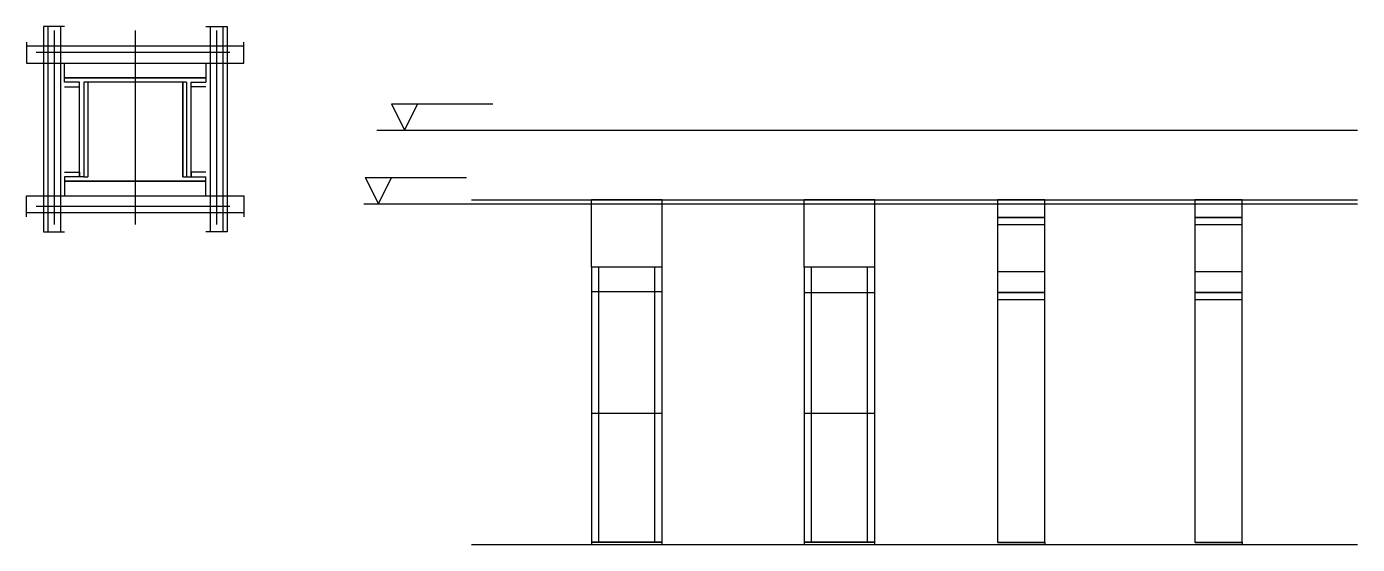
# Model space of a CAD drawing. Header units: metres. Extents: x 14597 to 15858, y 3977 to 4468.
import ezdxf

# ---------------------------------------------------------------- set-up
doc = ezdxf.new("R2010")
doc.units = ezdxf.units.M
for name, color, linetype in [('CHAPA', 7, 'Continuous'), ('COTA', 7, 'Continuous'), ('Hachura', 7, 'Continuous'), ('Madeira', 7, 'Continuous'), ('NIVEL 1° PAV.', 7, 'Continuous'), ('NIVEL 2° PAV.', 7, 'Continuous'), ('Nível', 7, 'Continuous'), ('Painéis', 7, 'Continuous'), ('Perfil Metálico', 7, 'Continuous'), ('SARR_2.2x7', 7, 'Continuous'), ('SARRAFO', 7, 'Continuous')]:
    doc.layers.add(name, color=color, linetype=linetype)

msp = doc.modelspace()

# ---------------------------------------------------------------- linework, layer by layer
at = {"layer": 'CHAPA', "color": 7, "lineweight": 25}
for points in [[(14632.7, 4415.5), (14632.7, 4419.5), (14766.7, 4419.5), (14766.7, 4415.5)], [(14632.7, 4415.5), (14632.7, 4419.5), (14766.7, 4419.5), (14766.7, 4415.5)], [(14654.7, 4415.5), (14651.1, 4415.5), (14651.1, 4325.5), (14654.7, 4325.5)], [(14654.7, 4415.5), (14651.1, 4415.5), (14651.1, 4325.5), (14654.7, 4325.5)], [(14748.3, 4415.5), (14744.7, 4415.5), (14744.7, 4325.5), (14748.3, 4325.5)], [(14748.3, 4415.5), (14744.7, 4415.5), (14744.7, 4325.5), (14748.3, 4325.5)], [(14632.7, 4325.5), (14632.7, 4321.5), (14766.7, 4321.5), (14766.7, 4325.5)], [(14632.7, 4325.5), (14632.7, 4321.5), (14766.7, 4321.5), (14766.7, 4325.5)]]:
    msp.add_lwpolyline(points, dxfattribs=at)
at = {"layer": 'COTA', "color": 7, "lineweight": 25}
for p, q in [((15199.3, 4303.9), (15132.3, 4303.9)), ((15132.3, 4239.9), (15132.3, 4303.9)), ((15199.3, 4239.9), (15199.3, 4303.9)), ((15401, 4303.9), (15334, 4303.9)), ((15334, 4239.9), (15334, 4303.9)), ((15401, 4239.9), (15401, 4303.9))]:
    msp.add_line(p, q, dxfattribs=at)
for points in [[(15562.2, 4286.9), (15562.2, 4303.9), (15517.2, 4303.9), (15517.2, 4286.9)], [(15749.3, 4286.9), (15749.3, 4303.9), (15704.3, 4303.9), (15704.3, 4286.9)]]:
    msp.add_lwpolyline(points, dxfattribs=at)
at = {"layer": 'Hachura', "color": 7, "lineweight": 25}
for p, q in [((14622.7, 4464.3), (14622.7, 4280.5)), ((14699.7, 4464.3), (14699.7, 4280.5)), ((14776.7, 4464.3), (14776.7, 4280.5)), ((14789.5, 4443.5), (14605.7, 4443.5)), ((14789.5, 4297.5), (14605.7, 4297.5))]:
    msp.add_line(p, q, dxfattribs=at)
at = {"layer": 'Madeira', "color": 7, "lineweight": 25}
for points in [[(14766.7, 4433.5), (14766.7, 4419.5), (14632.7, 4419.5), (14632.7, 4433.5)], [(14766.7, 4307.5), (14766.7, 4321.5), (14632.7, 4321.5), (14632.7, 4307.5)]]:
    msp.add_lwpolyline(points, dxfattribs=at)
at = {"layer": 'NIVEL 1° PAV.', "color": 7, "lineweight": 25}
for p, q in [((14942.6, 4394.9), (15038.6, 4394.9)), ((14942.6, 4394.9), (14955.1, 4369.9)), ((14955.1, 4369.9), (14967.6, 4394.9)), ((14928.8, 4369.9), (15858.5, 4369.9))]:
    msp.add_line(p, q, dxfattribs=at)
at = {"layer": 'NIVEL 2° PAV.', "color": 7, "lineweight": 25}
for p, q in [((14917.8, 4324.9), (15013.8, 4324.9)), ((14917.8, 4324.9), (14930.3, 4299.9)), ((14930.3, 4299.9), (14942.8, 4324.9)), ((14916.4, 4299.9), (15858.5, 4299.9))]:
    msp.add_line(p, q, dxfattribs=at)
at = {"layer": 'Nível', "color": 7, "lineweight": 25}
for p, q in [((15018.6, 4303.9), (15858.5, 4303.9)), ((15018.6, 3976.9), (15858.5, 3976.9))]:
    msp.add_line(p, q, dxfattribs=at)
at = {"layer": 'Painéis', "color": 7, "lineweight": 25}
for p, q in [((15517.2, 4286.9), (15517.2, 3978.9)), ((15517.2, 4286.9), (15562.2, 4286.9)), ((15562.2, 4286.9), (15517.2, 4286.9)), ((15562.2, 4286.9), (15517.2, 4286.9)), ((15562.2, 3978.9), (15562.2, 4286.9)), ((15704.3, 4286.9), (15704.3, 3978.9)), ((15704.3, 4286.9), (15749.3, 4286.9)), ((15749.3, 4286.9), (15704.3, 4286.9)), ((15749.3, 4286.9), (15704.3, 4286.9)), ((15749.3, 3978.9), (15749.3, 4286.9)), ((15132.3, 4239.9), (15132.3, 3976.9)), ((15199.3, 4239.9), (15132.3, 4239.9)), ((15199.3, 3976.9), (15199.3, 4239.9)), ((15334, 4239.9), (15334, 3976.9)), ((15401, 4239.9), (15334, 4239.9)), ((15401, 3976.9), (15401, 4239.9)), ((15517.2, 4235.9), (15562.2, 4235.9)), ((15704.3, 4235.9), (15749.3, 4235.9)), ((15132.3, 4216.9), (15199.3, 4216.9)), ((15334, 4215.9), (15401, 4215.9)), ((15517.2, 4215.9), (15562.2, 4215.9)), ((15562.2, 4215.9), (15517.2, 4215.9)), ((15562.2, 4215.9), (15517.2, 4215.9)), ((15704.3, 4215.9), (15749.3, 4215.9)), ((15749.3, 4215.9), (15704.3, 4215.9)), ((15199.3, 4100.9), (15132.3, 4100.9)), ((15401, 4100.9), (15334, 4100.9)), ((15132.3, 3978.9), (15199.3, 3978.9)), ((15334, 3978.9), (15401, 3978.9)), ((15517.2, 3978.9), (15562.2, 3978.9)), ((15704.3, 3978.9), (15749.3, 3978.9))]:
    msp.add_line(p, q, dxfattribs=at)
for points in [[(14744.7, 4325.5), (14744.7, 4415.5), (14654.7, 4415.5), (14654.7, 4325.5)], [(15199.3, 3978.9), (15132.3, 3978.9), (15132.3, 3976.9), (15199.3, 3976.9)], [(15401, 3978.9), (15334, 3978.9), (15334, 3976.9), (15401, 3976.9)], [(15517.2, 3978.9), (15562.2, 3978.9), (15562.2, 3976.9), (15517.2, 3976.9)], [(15704.3, 3978.9), (15749.3, 3978.9), (15749.3, 3976.9), (15704.3, 3976.9)]]:
    msp.add_lwpolyline(points, dxfattribs=at)
at = {"layer": 'Perfil Metálico', "color": 7, "lineweight": 25}
for p, q in [((14616.7, 4468.1), (14616.7, 4273.5)), ((14628.7, 4468.1), (14628.7, 4273.5)), ((14770.7, 4468.1), (14770.7, 4273.5)), ((14782.7, 4468.1), (14782.7, 4273.5))]:
    msp.add_line(p, q, dxfattribs=at)
for points in [[(14632.7, 4468.1), (14612.7, 4468.1), (14612.7, 4273.5), (14632.7, 4273.5)], [(14766.7, 4468.1), (14786.7, 4468.1), (14786.7, 4273.5), (14766.7, 4273.5)], [(14596.7, 4453.5), (14596.7, 4433.5), (14802.7, 4433.5), (14802.7, 4453.5)], [(14802.7, 4437.5), (14802.7, 4449.5), (14596.7, 4449.5), (14596.7, 4437.5)], [(14596.7, 4287.5), (14596.7, 4307.5), (14802.7, 4307.5), (14802.7, 4287.5)], [(14802.7, 4303.5), (14802.7, 4291.5), (14596.7, 4291.5), (14596.7, 4303.5)]]:
    msp.add_lwpolyline(points, dxfattribs=at)
at = {"layer": 'SARR_2.2x7', "color": 7, "lineweight": 25}
for p, q in [((15562.2, 4279.9), (15517.2, 4279.9)), ((15749.3, 4279.9), (15704.3, 4279.9)), ((15139.3, 4216.9), (15139.3, 4239.9)), ((15192.3, 4216.9), (15192.3, 4239.9)), ((15341, 4215.9), (15341, 4239.9)), ((15394, 4215.9), (15394, 4239.9)), ((15139.3, 4100.9), (15139.3, 4216.9)), ((15192.3, 4100.9), (15192.3, 4216.9)), ((15341, 4100.9), (15341, 4215.9)), ((15394, 4100.9), (15394, 4215.9)), ((15562.2, 4208.9), (15517.2, 4208.9)), ((15749.3, 4208.9), (15704.3, 4208.9)), ((15139.3, 3978.9), (15139.3, 4100.9)), ((15192.3, 3978.9), (15192.3, 4100.9)), ((15341, 3978.9), (15341, 4100.9)), ((15394, 3978.9), (15394, 4100.9)), ((15139.3, 3978.9), (15139.3, 3978.9)), ((15192.3, 3978.9), (15192.3, 3978.9)), ((15341, 3978.9), (15341, 3978.9)), ((15394, 3978.9), (15394, 3978.9))]:
    msp.add_line(p, q, dxfattribs=at)
at = {"layer": 'SARRAFO', "color": 7, "lineweight": 25}
for points in [[(14632.7, 4411.1), (14646.7, 4411.1), (14646.7, 4415.5), (14632.7, 4415.5)], [(14651.1, 4415.5), (14651.1, 4325.5), (14646.7, 4325.5), (14646.7, 4415.5)], [(14748.3, 4415.5), (14748.3, 4325.5), (14752.7, 4325.5), (14752.7, 4415.5)], [(14766.7, 4411.1), (14752.7, 4411.1), (14752.7, 4415.5), (14766.7, 4415.5)], [(14632.7, 4329.9), (14646.7, 4329.9), (14646.7, 4325.5), (14632.7, 4325.5)], [(14766.7, 4329.9), (14752.7, 4329.9), (14752.7, 4325.5), (14766.7, 4325.5)]]:
    msp.add_lwpolyline(points, dxfattribs=at)

doc.saveas('drawing.dxf')
